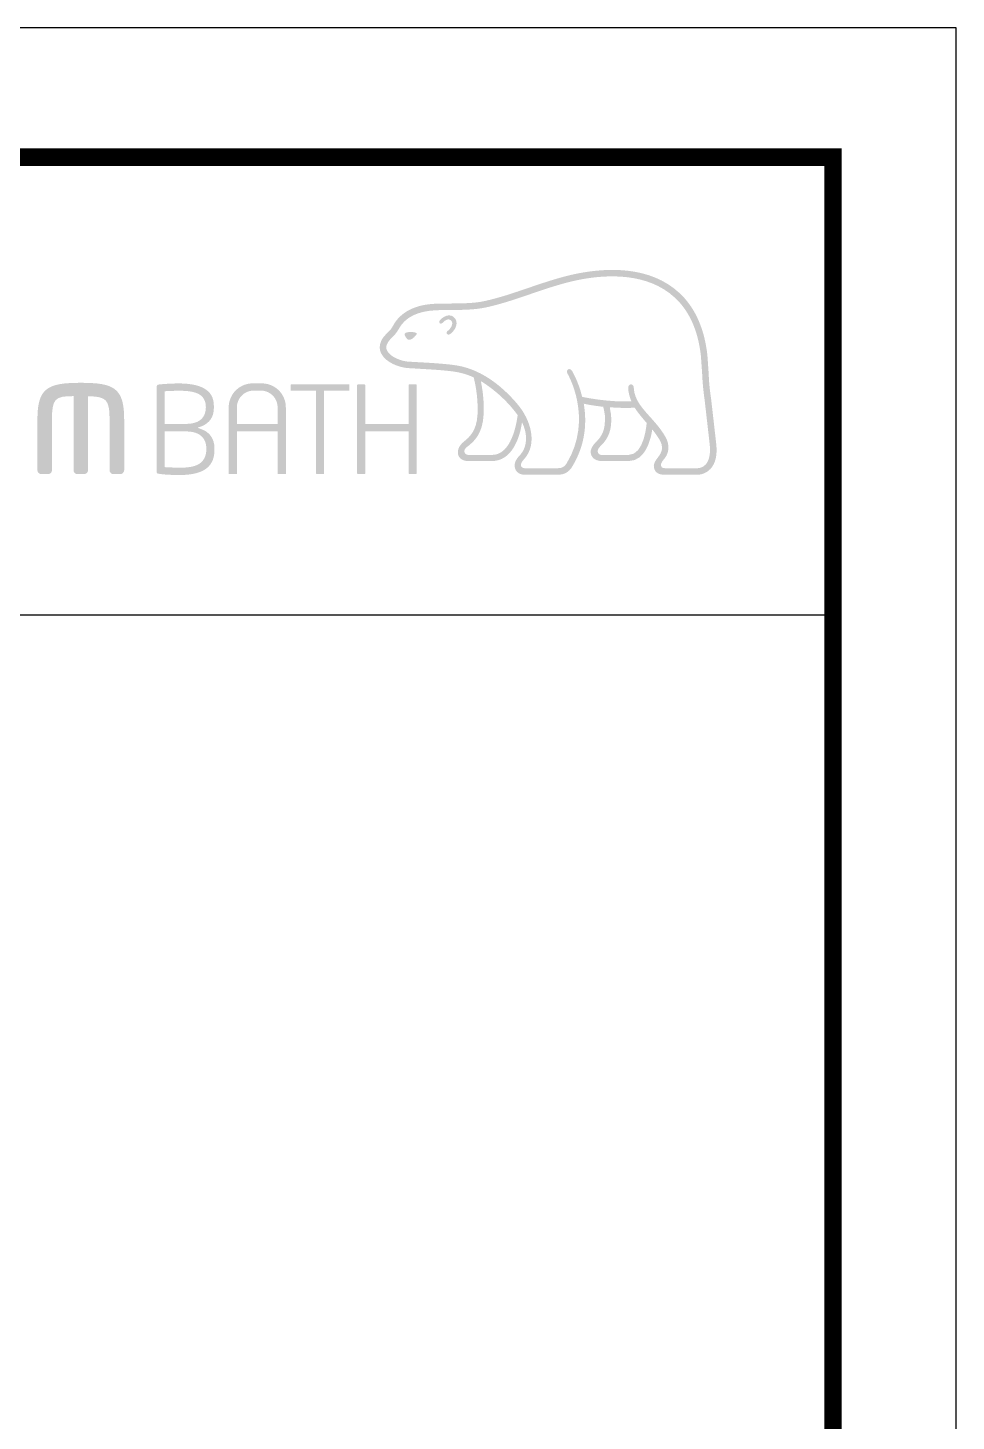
# Model space of a CAD drawing. Extents: x 0 to 948, y 0 to 695.
# Drawn here: x 832.2 to 947.9, y 520.9 to 694.5 of the extents above; entities that cross this region are included whole.
import ezdxf

# ---------------------------------------------------------------- set-up
doc = ezdxf.new("R2010")
doc.units = 0
doc.header["$LTSCALE"] = 10
doc.header["$MEASUREMENT"] = 0
doc.layers.get('0').update_dxf_attribs({"linetype": 'CONTINUOUS'})

msp = doc.modelspace()

# ---------------------------------------------------------------- hatches: boundary and pattern name
h = msp.add_hatch(color=5)
edge = h.paths.add_edge_path()
edge.add_spline(control_points=[(914.01, 660.82), (910.6, 664.64), (905.3, 664.68), (901.45, 664.04)], knot_values=[4, 4, 4, 4, 5, 5, 5, 5], degree=3, periodic=0)
edge.add_spline(control_points=[(901.45, 664.04), (899.1, 663.66), (896.83, 662.88), (894.64, 662.14)], knot_values=[5, 5, 5, 5, 6, 6, 6, 6], degree=3, periodic=0)
edge.add_spline(control_points=[(894.64, 662.14), (892.82, 661.51), (890.92, 660.86), (889.02, 660.45)], knot_values=[6, 6, 6, 6, 7, 7, 7, 7], degree=3, periodic=0)
edge.add_spline(control_points=[(889.02, 660.45), (887.71, 660.17), (886.05, 660.17), (884.59, 660.16)], knot_values=[7, 7, 7, 7, 8, 8, 8, 8], degree=3, periodic=0)
edge.add_spline(control_points=[(884.59, 660.16), (884.59, 660.16), (883.19, 660.14), (883.19, 660.14)], knot_values=[8.00001, 8.00001, 8.00001, 8.00001, 9, 9, 9, 9], degree=3, periodic=0)
edge.add_spline(control_points=[(883.19, 660.14), (880.45, 660.07), (878.58, 659.12), (877.64, 657.32)], knot_values=[9, 9, 9, 9, 10, 10, 10, 10], degree=3, periodic=0)
edge.add_spline(control_points=[(877.64, 657.32), (877.64, 657.32), (877.6, 657.24), (877.6, 657.24)], knot_values=[10.00001, 10.00001, 10.00001, 10.00001, 11, 11, 11, 11], degree=3, periodic=0)
edge.add_spline(control_points=[(877.6, 657.24), (877.44, 656.98), (877.24, 656.75), (877, 656.53)], knot_values=[11, 11, 11, 11, 12, 12, 12, 12], degree=3, periodic=0)
edge.add_spline(control_points=[(877, 656.53), (876.75, 656.28), (876.49, 656.02), (876.31, 655.7)], knot_values=[12, 12, 12, 12, 13, 13, 13, 13], degree=3, periodic=0)
edge.add_spline(control_points=[(876.31, 655.7), (875.96, 655.08), (875.93, 654.46), (876.23, 653.89)], knot_values=[13, 13, 13, 13, 14, 14, 14, 14], degree=3, periodic=0)
edge.add_spline(control_points=[(876.23, 653.89), (876.81, 652.78), (878.47, 652.2), (879.46, 652.12), (879.46, 652.12), (880.94, 652.03), (880.94, 652.03)], knot_values=[14, 14, 14, 14, 15, 15, 15, 16, 16, 16, 16], degree=3, periodic=0)
edge.add_spline(control_points=[(880.94, 652.03), (882.5, 651.94), (884.46, 651.83), (885.61, 651.62)], knot_values=[16, 16, 16, 16, 17, 17, 17, 17], degree=3, periodic=0)
edge.add_spline(control_points=[(885.61, 651.62), (886.35, 651.49), (887.06, 651.26), (887.72, 650.96)], knot_values=[17, 17, 17, 17, 18, 18, 18, 18], degree=3, periodic=0)
edge.add_spline(control_points=[(887.72, 650.96), (887.75, 650.89), (888.33, 648.75), (888.21, 646.38)], knot_values=[18, 18, 18, 18, 19, 19, 19, 19], degree=3, periodic=0)
edge.add_spline(control_points=[(888.21, 646.38), (888.11, 644.23), (887.16, 643.48), (886.48, 642.93)], knot_values=[19, 19, 19, 19, 20, 20, 20, 20], degree=3, periodic=0)
edge.add_spline(control_points=[(886.48, 642.93), (886.47, 642.92), (885.81, 642.41), (885.77, 641.77)], knot_values=[20, 20, 20, 20, 21, 21, 21, 21], degree=3, periodic=0)
edge.add_spline(control_points=[(885.77, 641.77), (885.73, 641.42), (885.82, 641.11), (886.03, 640.9)], knot_values=[21, 21, 21, 21, 22, 22, 22, 22], degree=3, periodic=0)
edge.add_spline(control_points=[(886.03, 640.9), (886.26, 640.65), (886.6, 640.53), (887.04, 640.53), (887.04, 640.53), (890.02, 640.53), (890.02, 640.53)], knot_values=[22, 22, 22, 22, 23, 23, 23, 24, 24, 24, 24], degree=3, periodic=0)
edge.add_spline(control_points=[(890.02, 640.53), (892.46, 640.53), (893.49, 643.38), (893.75, 645.37)], knot_values=[24, 24, 24, 24, 25, 25, 25, 25], degree=3, periodic=0)
edge.add_spline(control_points=[(893.75, 645.37), (894.47, 643.94), (894.45, 642.33), (893.54, 641.31)], knot_values=[25, 25, 25, 25, 26, 26, 26, 26], degree=3, periodic=0)
edge.add_spline(control_points=[(893.54, 641.31), (893.54, 641.31), (892.74, 640.58), (892.83, 639.87)], knot_values=[26.00001, 26.00001, 26.00001, 26.00001, 27, 27, 27, 27], degree=3, periodic=0)
edge.add_spline(control_points=[(892.83, 639.87), (892.91, 639.13), (893.52, 638.83), (894.02, 638.83), (894.02, 638.83), (898.27, 638.83), (898.27, 638.83)], knot_values=[27, 27, 27, 27, 28, 28, 28, 29, 29, 29, 29], degree=3, periodic=0)
edge.add_spline(control_points=[(898.27, 638.83), (899.01, 638.83), (899.61, 639.17), (900, 639.82)], knot_values=[29, 29, 29, 29, 30, 30, 30, 30], degree=3, periodic=0)
edge.add_spline(control_points=[(900, 639.82), (901.74, 642.67), (901.82, 645.48), (901.45, 647.67)], knot_values=[30, 30, 30, 30, 31, 31, 31, 31], degree=3, periodic=0)
edge.add_spline(control_points=[(901.45, 647.67), (901.96, 647.56), (902.83, 647.41), (903.88, 647.29)], knot_values=[31, 31, 31, 31, 32, 32, 32, 32], degree=3, periodic=0)
edge.add_spline(control_points=[(903.88, 647.29), (903.95, 646.99), (904.07, 646.33), (904.07, 646.33)], knot_values=[32, 32, 32, 32, 33, 33, 33, 33], degree=3, periodic=0)
edge.add_spline(control_points=[(904.07, 646.33), (904.09, 646.07), (904.09, 645.85), (904.09, 645.63)], knot_values=[33, 33, 33, 33, 34, 34, 34, 34], degree=3, periodic=0)
edge.add_spline(control_points=[(904.09, 645.63), (904.09, 643.99), (903.36, 643.28), (902.95, 642.88)], knot_values=[34, 34, 34, 34, 35, 35, 35, 35], degree=3, periodic=0)
edge.add_spline(control_points=[(902.95, 642.88), (902.94, 642.87), (902.38, 642.31), (902.32, 641.83)], knot_values=[35, 35, 35, 35, 36, 36, 36, 36], degree=3, periodic=0)
edge.add_spline(control_points=[(902.32, 641.83), (902.32, 641.83), (902.2, 641.34), (902.62, 640.91)], knot_values=[36.00001, 36.00001, 36.00001, 36.00001, 37, 37, 37, 37], degree=3, periodic=0)
edge.add_spline(control_points=[(902.62, 640.91), (902.86, 640.66), (903.24, 640.53), (903.74, 640.53), (903.74, 640.53), (907.03, 640.53), (907.03, 640.53)], knot_values=[37, 37, 37, 37, 38, 38, 38, 39, 39, 39, 39], degree=3, periodic=0)
edge.add_spline(control_points=[(907.03, 640.53), (909.13, 640.53), (909.78, 643.13), (909.99, 644.47)], knot_values=[39, 39, 39, 39, 40, 40, 40, 40], degree=3, periodic=0)
edge.add_spline(control_points=[(909.99, 644.47), (910.36, 643.99), (910.79, 643.42), (911.05, 642.88)], knot_values=[40, 40, 40, 40, 41, 41, 41, 41], degree=3, periodic=0)
edge.add_spline(control_points=[(911.05, 642.88), (911.22, 642.51), (911.25, 642.09), (911.12, 641.71)], knot_values=[41, 41, 41, 41, 42, 42, 42, 42], degree=3, periodic=0)
edge.add_spline(control_points=[(911.12, 641.71), (910.9, 641.01), (910.02, 640.51), (910.2, 639.67)], knot_values=[42, 42, 42, 42, 43, 43, 43, 43], degree=3, periodic=0)
edge.add_spline(control_points=[(910.2, 639.67), (910.35, 639.03), (910.89, 638.83), (911.45, 638.83), (911.45, 638.83), (915.67, 638.83), (915.67, 638.83)], knot_values=[43, 43, 43, 43, 44, 44, 44, 45, 45, 45, 45], degree=3, periodic=0)
edge.add_spline(control_points=[(915.67, 638.83), (915.71, 638.83), (916.55, 638.82), (917.23, 639.54)], knot_values=[45, 45, 45, 45, 46, 46, 46, 46], degree=3, periodic=0)
edge.add_spline(control_points=[(917.23, 639.54), (917.87, 640.23), (918.11, 641.24), (917.96, 642.66)], knot_values=[46, 46, 46, 46, 47, 47, 47, 47], degree=3, periodic=0)
edge.add_spline(control_points=[(917.96, 642.66), (917.96, 642.66), (917.33, 648.18), (917.33, 648.18)], knot_values=[0, 0, 0, 0, 1, 1, 1, 1], degree=3, periodic=0)
edge.add_spline(control_points=[(917.33, 648.18), (917.09, 649.78), (917.05, 650.65), (917.01, 651.5), (917.01, 651.5), (916.86, 653.68), (916.86, 653.68)], knot_values=[1, 1, 1, 1, 2, 2, 2, 3, 3, 3, 3], degree=3, periodic=0)
edge.add_spline(control_points=[(916.86, 653.68), (916.54, 656.65), (915.57, 659.06), (914.01, 660.82)], knot_values=[3, 3, 3, 3, 4, 4, 4, 4], degree=3, periodic=0)
edge = h.paths.add_edge_path(flags=16)
edge.add_spline(control_points=[(889.19, 659.66), (891.15, 660.08), (893.06, 660.74), (894.9, 661.37)], knot_values=[31, 31, 31, 31, 32, 32, 32, 32], degree=3, periodic=0)
edge.add_spline(control_points=[(894.9, 661.37), (897.06, 662.11), (899.3, 662.87), (901.59, 663.25)], knot_values=[32, 32, 32, 32, 33, 33, 33, 33], degree=3, periodic=0)
edge.add_spline(control_points=[(901.59, 663.25), (905.24, 663.85), (910.24, 663.82), (913.39, 660.29)], knot_values=[33, 33, 33, 33, 34, 34, 34, 34], degree=3, periodic=0)
edge.add_spline(control_points=[(913.39, 660.29), (914.85, 658.65), (915.75, 656.4), (916.05, 653.59), (916.05, 653.59), (916.2, 651.46), (916.2, 651.46)], knot_values=[34, 34, 34, 34, 35, 35, 35, 36, 36, 36, 36], degree=3, periodic=0)
edge.add_spline(control_points=[(916.2, 651.46), (916.24, 650.6), (916.29, 649.71), (916.52, 648.07), (916.52, 648.07), (917.15, 642.56), (917.15, 642.56)], knot_values=[36, 36, 36, 36, 37, 37, 37, 38, 38, 38, 38], degree=3, periodic=0)
edge.add_spline(control_points=[(917.15, 642.56), (917.26, 641.42), (917.08, 640.6), (916.65, 640.11)], knot_values=[38, 38, 38, 38, 39, 39, 39, 39], degree=3, periodic=0)
edge.add_spline(control_points=[(916.65, 640.11), (916.23, 639.64), (915.71, 639.64), (915.67, 639.64), (915.67, 639.64), (911.53, 639.64), (911.53, 639.64)], knot_values=[0, 0, 0, 0, 1, 1, 1, 2, 2, 2, 2], degree=3, periodic=0)
edge.add_spline(control_points=[(911.53, 639.64), (911.27, 639.64), (911.07, 639.75), (911.07, 640.04)], knot_values=[2, 2, 2, 2, 3, 3, 3, 3], degree=3, periodic=0)
edge.add_spline(control_points=[(911.07, 640.04), (911.07, 640.48), (911.63, 640.84), (911.84, 641.39)], knot_values=[3, 3, 3, 3, 4, 4, 4, 4], degree=3, periodic=0)
edge.add_spline(control_points=[(911.84, 641.39), (912.07, 641.99), (912.04, 642.65), (911.78, 643.23)], knot_values=[4, 4, 4, 4, 5, 5, 5, 5], degree=3, periodic=0)
edge.add_spline(control_points=[(911.78, 643.23), (911.28, 644.27), (910.55, 645.09), (909.84, 645.89)], knot_values=[5, 5, 5, 5, 6, 6, 6, 6], degree=3, periodic=0)
edge.add_spline(control_points=[(909.84, 645.89), (908.83, 647.02), (907.75, 648.1), (907.68, 649.66)], knot_values=[6, 6, 6, 6, 7, 7, 7, 7], degree=3, periodic=0)
edge.add_spline(control_points=[(907.68, 649.66), (907.66, 649.88), (907.57, 650.1), (907.34, 650.09)], knot_values=[7, 7, 7, 7, 8, 8, 8, 8], degree=3, periodic=0)
edge.add_spline(control_points=[(907.34, 650.09), (907.12, 650.08), (906.97, 649.88), (906.98, 649.59)], knot_values=[8, 8, 8, 8, 9, 9, 9, 9], degree=3, periodic=0)
edge.add_spline(control_points=[(906.98, 649.59), (907.03, 649), (907.18, 648.46), (907.39, 647.97)], knot_values=[9, 9, 9, 9, 10, 10, 10, 10], degree=3, periodic=0)
edge.add_spline(control_points=[(907.39, 647.97), (904.65, 647.85), (901.91, 648.39), (901.25, 648.53)], knot_values=[10, 10, 10, 10, 11, 11, 11, 11], degree=3, periodic=0)
edge.add_spline(control_points=[(901.25, 648.53), (900.77, 650.49), (899.99, 651.75), (899.98, 651.78)], knot_values=[11, 11, 11, 11, 12, 12, 12, 12], degree=3, periodic=0)
edge.add_spline(control_points=[(899.98, 651.78), (899.85, 651.98), (899.65, 652.04), (899.49, 651.95)], knot_values=[12, 12, 12, 12, 13, 13, 13, 13], degree=3, periodic=0)
edge.add_spline(control_points=[(899.49, 651.95), (899.33, 651.85), (899.3, 651.62), (899.42, 651.43)], knot_values=[13, 13, 13, 13, 14, 14, 14, 14], degree=3, periodic=0)
edge.add_spline(control_points=[(899.42, 651.43), (899.45, 651.37), (902.7, 645.85), (899.31, 640.23)], knot_values=[14, 14, 14, 14, 15, 15, 15, 15], degree=3, periodic=0)
edge.add_spline(control_points=[(899.31, 640.23), (899.07, 639.83), (898.73, 639.64), (898.27, 639.64), (898.27, 639.64), (894.04, 639.64), (894.04, 639.64)], knot_values=[15, 15, 15, 15, 16, 16, 16, 17, 17, 17, 17], degree=3, periodic=0)
edge.add_spline(control_points=[(894.04, 639.64), (893.87, 639.64), (893.61, 639.76), (893.61, 640.05)], knot_values=[17, 17, 17, 17, 18, 18, 18, 18], degree=3, periodic=0)
edge.add_spline(control_points=[(893.61, 640.05), (893.61, 640.34), (894.02, 640.77), (894.02, 640.77)], knot_values=[18, 18, 18, 18, 19, 19, 19, 19], degree=3, periodic=0)
edge.add_spline(control_points=[(894.02, 640.77), (895.72, 642.67), (894.86, 645.62), (893.22, 647.58)], knot_values=[19, 19, 19, 19, 20, 20, 20, 20], degree=3, periodic=0)
edge.add_spline(control_points=[(893.22, 647.58), (891.64, 649.46), (889.06, 651.83), (885.75, 652.42)], knot_values=[20, 20, 20, 20, 21, 21, 21, 21], degree=3, periodic=0)
edge.add_spline(control_points=[(885.75, 652.42), (884.56, 652.63), (882.57, 652.75), (880.98, 652.84), (880.98, 652.84), (879.52, 652.92), (879.52, 652.92)], knot_values=[21, 21, 21, 21, 22, 22, 22, 23, 23, 23, 23], degree=3, periodic=0)
edge.add_spline(control_points=[(879.52, 652.92), (878.71, 652.99), (877.37, 653.48), (876.95, 654.26)], knot_values=[23, 23, 23, 23, 24, 24, 24, 24], degree=3, periodic=0)
edge.add_spline(control_points=[(876.95, 654.26), (876.77, 654.59), (876.79, 654.93), (877.03, 655.29)], knot_values=[24, 24, 24, 24, 25, 25, 25, 25], degree=3, periodic=0)
edge.add_spline(control_points=[(877.03, 655.29), (877.16, 655.53), (877.37, 655.74), (877.59, 655.95)], knot_values=[25, 25, 25, 25, 26, 26, 26, 26], degree=3, periodic=0)
edge.add_spline(control_points=[(877.59, 655.95), (877.84, 656.22), (878.1, 656.48), (878.3, 656.84)], knot_values=[26, 26, 26, 26, 27, 27, 27, 27], degree=3, periodic=0)
edge.add_spline(control_points=[(878.3, 656.84), (878.3, 656.84), (878.37, 656.95), (878.37, 656.95)], knot_values=[27.00001, 27.00001, 27.00001, 27.00001, 28, 28, 28, 28], degree=3, periodic=0)
edge.add_spline(control_points=[(878.37, 656.95), (879.17, 658.47), (880.78, 659.26), (883.22, 659.33)], knot_values=[28, 28, 28, 28, 29, 29, 29, 29], degree=3, periodic=0)
edge.add_spline(control_points=[(883.22, 659.33), (883.22, 659.33), (884.59, 659.35), (884.59, 659.35)], knot_values=[29.00001, 29.00001, 29.00001, 29.00001, 30, 30, 30, 30], degree=3, periodic=0)
edge.add_spline(control_points=[(884.59, 659.35), (886.08, 659.36), (887.79, 659.36), (889.19, 659.66)], knot_values=[30, 30, 30, 30, 31, 31, 31, 31], degree=3, periodic=0)
edge = h.paths.add_edge_path(flags=0)
edge.add_spline(control_points=[(885.18, 658.52), (885.46, 658.31), (885.64, 658), (885.59, 657.62)], knot_values=[8, 8, 8, 8, 9, 9, 9, 9], degree=3, periodic=0)
edge.add_spline(control_points=[(885.59, 657.62), (885.54, 657.07), (885.07, 656.49), (884.71, 656.31)], knot_values=[7, 7, 7, 7, 8, 8, 8, 8], degree=3, periodic=0)
edge.add_spline(control_points=[(884.71, 656.31), (884.59, 656.26), (884.43, 656.29), (884.38, 656.41)], knot_values=[6, 6, 6, 6, 7, 7, 7, 7], degree=3, periodic=0)
edge.add_spline(control_points=[(884.38, 656.41), (884.32, 656.53), (884.4, 656.69), (884.51, 656.76)], knot_values=[5, 5, 5, 5, 6, 6, 6, 6], degree=3, periodic=0)
edge.add_spline(control_points=[(884.51, 656.76), (884.71, 656.88), (885.01, 657.27), (885.05, 657.61)], knot_values=[4, 4, 4, 4, 5, 5, 5, 5], degree=3, periodic=0)
edge.add_spline(control_points=[(885.05, 657.61), (885.07, 657.81), (885.01, 657.98), (884.85, 658.09)], knot_values=[3, 3, 3, 3, 4, 4, 4, 4], degree=3, periodic=0)
edge.add_spline(control_points=[(884.85, 658.09), (884.41, 658.4), (883.9, 657.8), (883.85, 657.75)], knot_values=[2, 2, 2, 2, 3, 3, 3, 3], degree=3, periodic=0)
edge.add_spline(control_points=[(883.85, 657.75), (883.76, 657.65), (883.6, 657.62), (883.51, 657.71)], knot_values=[1, 1, 1, 1, 2, 2, 2, 2], degree=3, periodic=0)
edge.add_spline(control_points=[(883.51, 657.71), (883.4, 657.8), (883.42, 657.96), (883.51, 658.07)], knot_values=[0, 0, 0, 0, 1, 1, 1, 1], degree=3, periodic=0)
edge.add_spline(control_points=[(883.51, 658.07), (883.78, 658.36), (884.51, 658.98), (885.18, 658.52)], knot_values=[9, 9, 9, 9, 10, 10, 10, 10], degree=3, periodic=0)
edge = h.paths.add_edge_path(flags=16)
edge.add_spline(control_points=[(888.97, 646.35), (889.06, 648.05), (888.8, 649.62), (888.62, 650.49), (888.62, 650.49), (891.27, 648.97), (893.21, 646.25)], knot_values=[5, 5, 5, 5, 6, 6, 6, 7, 7, 7, 7], degree=3, periodic=0)
edge.add_spline(control_points=[(893.21, 646.25), (893.06, 645.09), (892.41, 641.29), (890.02, 641.29), (890.02, 641.29), (887.04, 641.29), (887.04, 641.29)], knot_values=[0, 0, 0, 0, 1, 1, 1, 2, 2, 2, 2], degree=3, periodic=0)
edge.add_spline(control_points=[(887.04, 641.29), (886.82, 641.29), (886.56, 641.47), (886.56, 641.76)], knot_values=[2, 2, 2, 2, 3, 3, 3, 3], degree=3, periodic=0)
edge.add_spline(control_points=[(886.56, 641.76), (886.56, 642.04), (886.93, 642.33), (886.97, 642.34)], knot_values=[3, 3, 3, 3, 4, 4, 4, 4], degree=3, periodic=0)
edge.add_spline(control_points=[(886.97, 642.34), (887.72, 642.94), (888.85, 643.85), (888.97, 646.35)], knot_values=[4, 4, 4, 4, 5, 5, 5, 5], degree=3, periodic=0)
edge = h.paths.add_edge_path(flags=0)
edge.add_spline(control_points=[(880.62, 656.48), (880.62, 656.48), (880.71, 656.44), (880.58, 656.27)], knot_values=[1.00001, 1.00001, 1.00001, 1.00001, 2, 2, 2, 2], degree=3, periodic=0)
edge.add_spline(control_points=[(880.58, 656.27), (880.22, 655.77), (879.85, 655.66), (879.85, 655.66)], knot_values=[2, 2, 2, 2, 2.99999, 2.99999, 2.99999, 2.99999], degree=3, periodic=0)
edge.add_spline(control_points=[(879.85, 655.66), (879.85, 655.66), (879.59, 655.56), (879.43, 655.75)], knot_values=[3.00001, 3.00001, 3.00001, 3.00001, 4, 4, 4, 4], degree=3, periodic=0)
edge.add_spline(control_points=[(879.43, 655.75), (879.13, 656.1), (879.11, 656.31), (879.11, 656.31), (879.11, 656.31), (879.09, 656.46), (879.24, 656.5)], knot_values=[4, 4, 4, 4, 5, 5, 5, 6, 6, 6, 6], degree=3, periodic=0)
edge.add_spline(control_points=[(880.62, 656.48), (879.85, 656.78), (879.24, 656.5), (879.24, 656.5)], knot_values=[0.00001, 0.00001, 0.00001, 0.00001, 1, 1, 1, 1], degree=3, periodic=0)
edge = h.paths.add_edge_path(flags=16)
edge.add_spline(control_points=[(904.7, 647.23), (905.63, 647.16), (906.79, 647.12), (907.79, 647.18)], knot_values=[6, 6, 6, 6, 7, 7, 7, 7], degree=3, periodic=0)
edge.add_spline(control_points=[(907.79, 647.18), (908.17, 646.58), (908.81, 645.83), (909.29, 645.27)], knot_values=[7, 7, 7, 7, 8, 8, 8, 8], degree=3, periodic=0)
edge.add_spline(control_points=[(909.29, 645.27), (909.28, 645.22), (909.03, 641.29), (907.03, 641.29)], knot_values=[9, 9, 9, 9, 10, 10, 10, 10], degree=3, periodic=0)
edge.add_spline(control_points=[(907.03, 641.29), (907.03, 641.29), (903.64, 641.29), (903.64, 641.29)], knot_values=[0, 0, 0, 0, 1, 1, 1, 1], degree=3, periodic=0)
edge.add_spline(control_points=[(903.64, 641.29), (903.38, 641.29), (903.18, 641.5), (903.18, 641.76)], knot_values=[1, 1, 1, 1, 2, 2, 2, 2], degree=3, periodic=0)
edge.add_spline(control_points=[(903.18, 641.76), (903.18, 642.01), (903.46, 642.32), (903.48, 642.33)], knot_values=[2, 2, 2, 2, 3, 3, 3, 3], degree=3, periodic=0)
edge.add_spline(control_points=[(903.48, 642.33), (904.18, 643), (904.88, 643.91), (904.88, 645.62)], knot_values=[3, 3, 3, 3, 4, 4, 4, 4], degree=3, periodic=0)
edge.add_spline(control_points=[(904.88, 645.62), (904.88, 645.86), (904.86, 646.13), (904.83, 646.41)], knot_values=[4, 4, 4, 4, 5, 5, 5, 5], degree=3, periodic=0)
edge.add_spline(control_points=[(904.83, 646.41), (904.83, 646.41), (904.74, 646.9), (904.7, 647.23)], knot_values=[5.00001, 5.00001, 5.00001, 5.00001, 6, 6, 6, 6], degree=3, periodic=0)
h = msp.add_hatch(color=5)
edge = h.paths.add_edge_path()
edge.add_spline(control_points=[(835.17, 645.61), (835.17, 648.34), (835.55, 648.61), (837.86, 648.62)], knot_values=[5, 5, 5, 5, 6, 6, 6, 6], degree=3, periodic=0)
edge.add_spline(control_points=[(837.86, 648.62), (837.86, 648.46), (837.86, 639.39), (837.86, 639.39)], knot_values=[6, 6, 6, 6, 7, 7, 7, 7], degree=3, periodic=0)
edge.add_spline(control_points=[(837.86, 639.39), (837.86, 639.1), (838.08, 638.9), (838.35, 638.9)], knot_values=[7, 7, 7, 7, 8, 8, 8, 8], degree=3, periodic=0)
edge.add_spline(control_points=[(838.35, 638.9), (838.35, 638.9), (839.18, 638.9), (839.18, 638.9)], knot_values=[8.00001, 8.00001, 8.00001, 8.00001, 9, 9, 9, 9], degree=3, periodic=0)
edge.add_spline(control_points=[(839.18, 638.9), (839.49, 638.9), (839.67, 639.16), (839.67, 639.39), (839.67, 639.39), (839.67, 648.42), (839.67, 648.6)], knot_values=[9, 9, 9, 9, 10, 10, 10, 11, 11, 11, 11], degree=3, periodic=0)
edge.add_spline(control_points=[(839.67, 648.6), (840.75, 648.59), (841.44, 648.48), (841.83, 648.1)], knot_values=[11, 11, 11, 11, 12, 12, 12, 12], degree=3, periodic=0)
edge.add_spline(control_points=[(841.83, 648.1), (842.27, 647.67), (842.35, 646.86), (842.35, 645.61), (842.35, 645.61), (842.35, 639.39), (842.35, 639.39)], knot_values=[12, 12, 12, 12, 13, 13, 13, 14, 14, 14, 14], degree=3, periodic=0)
edge.add_spline(control_points=[(842.35, 639.39), (842.35, 639.12), (842.57, 638.9), (842.83, 638.9)], knot_values=[14, 14, 14, 14, 15, 15, 15, 15], degree=3, periodic=0)
edge.add_spline(control_points=[(842.83, 638.9), (842.83, 638.9), (843.69, 638.9), (843.69, 638.9)], knot_values=[15.00001, 15.00001, 15.00001, 15.00001, 16, 16, 16, 16], degree=3, periodic=0)
edge.add_spline(control_points=[(843.69, 638.9), (843.97, 638.9), (844.17, 639.17), (844.17, 639.39), (844.17, 639.39), (844.17, 645.76), (844.17, 645.76)], knot_values=[16, 16, 16, 16, 17, 17, 17, 18, 18, 18, 18], degree=3, periodic=0)
edge.add_spline(control_points=[(844.17, 645.76), (844.17, 649.63), (842.89, 650.28), (838.77, 650.28)], knot_values=[18, 18, 18, 18, 19, 19, 19, 19], degree=3, periodic=0)
edge.add_spline(control_points=[(838.77, 650.28), (834.65, 650.28), (833.36, 649.63), (833.36, 645.76)], knot_values=[19, 19, 19, 19, 20, 20, 20, 20], degree=3, periodic=0)
edge.add_spline(control_points=[(833.36, 645.76), (833.36, 645.76), (833.36, 639.39), (833.36, 639.39)], knot_values=[0, 0, 0, 0, 1, 1, 1, 1], degree=3, periodic=0)
edge.add_spline(control_points=[(833.36, 639.39), (833.36, 639.11), (833.58, 638.9), (833.86, 638.9)], knot_values=[1, 1, 1, 1, 2, 2, 2, 2], degree=3, periodic=0)
edge.add_spline(control_points=[(833.86, 638.9), (833.86, 638.9), (834.7, 638.9), (834.7, 638.9)], knot_values=[2.00001, 2.00001, 2.00001, 2.00001, 3, 3, 3, 3], degree=3, periodic=0)
edge.add_spline(control_points=[(834.7, 638.9), (835, 638.9), (835.17, 639.16), (835.17, 639.39), (835.17, 639.39), (835.17, 645.61), (835.17, 645.61)], knot_values=[3, 3, 3, 3, 4, 4, 4, 5, 5, 5, 5], degree=3, periodic=0)
h = msp.add_hatch(color=5)
edge = h.paths.add_edge_path()
edge.add_spline(control_points=[(855.35, 647.39), (855.35, 648.5), (854.88, 649.17), (854.11, 649.59)], knot_values=[4, 4, 4, 4, 5, 5, 5, 5], degree=3, periodic=0)
edge.add_spline(control_points=[(854.11, 649.59), (853.33, 650.03), (852.21, 650.2), (851, 650.2)], knot_values=[5, 5, 5, 5, 6, 6, 6, 6], degree=3, periodic=0)
edge.add_spline(control_points=[(851, 650.2), (849.99, 650.2), (849.05, 650.13), (848.52, 650.07)], knot_values=[6, 6, 6, 6, 7, 7, 7, 7], degree=3, periodic=0)
edge.add_spline(control_points=[(848.52, 650.07), (848.4, 650.06), (848.33, 650.02), (848.29, 649.97)], knot_values=[7, 7, 7, 7, 8, 8, 8, 8], degree=3, periodic=0)
edge.add_spline(control_points=[(848.29, 649.97), (848.24, 649.93), (848.22, 649.85), (848.22, 649.69)], knot_values=[8, 8, 8, 8, 9, 9, 9, 9], degree=3, periodic=0)
edge.add_spline(control_points=[(848.22, 649.69), (848.22, 649.69), (848.22, 639.33), (848.22, 639.33)], knot_values=[9, 9, 9, 9, 10, 10, 10, 10], degree=3, periodic=0)
edge.add_spline(control_points=[(848.22, 639.33), (848.22, 639.14), (848.24, 639.06), (848.27, 639.02)], knot_values=[10, 10, 10, 10, 11, 11, 11, 11], degree=3, periodic=0)
edge.add_spline(control_points=[(848.27, 639.02), (848.32, 639), (848.38, 638.95), (848.56, 638.93)], knot_values=[11, 11, 11, 11, 12, 12, 12, 12], degree=3, periodic=0)
edge.add_spline(control_points=[(848.56, 638.93), (849.13, 638.84), (850.05, 638.79), (851.07, 638.79)], knot_values=[12, 12, 12, 12, 13, 13, 13, 13], degree=3, periodic=0)
edge.add_spline(control_points=[(851.07, 638.79), (852.27, 638.78), (853.38, 638.97), (854.15, 639.42)], knot_values=[13, 13, 13, 13, 14, 14, 14, 14], degree=3, periodic=0)
edge.add_spline(control_points=[(854.15, 639.42), (854.93, 639.9), (855.42, 640.64), (855.42, 641.89)], knot_values=[14, 14, 14, 14, 15, 15, 15, 15], degree=3, periodic=0)
edge.add_spline(control_points=[(855.42, 641.89), (855.42, 641.89), (855.42, 642.17), (855.42, 642.17)], knot_values=[15, 15, 15, 15, 16, 16, 16, 16], degree=3, periodic=0)
edge.add_spline(control_points=[(855.42, 642.17), (855.42, 643.28), (854.82, 644.14), (853.82, 644.49)], knot_values=[16, 16, 16, 16, 17, 17, 17, 17], degree=3, periodic=0)
edge.add_spline(control_points=[(853.82, 644.49), (853.82, 644.49), (853.3, 644.69), (853.3, 644.69)], knot_values=[0, 0, 0, 0, 0.999982, 0.999982, 0.999982, 0.999982], degree=3, periodic=0)
edge.add_spline(control_points=[(853.3, 644.69), (853.3, 644.69), (853.82, 644.86), (853.82, 644.86)], knot_values=[1.000018, 1.000018, 1.000018, 1.000018, 2, 2, 2, 2], degree=3, periodic=0)
edge.add_spline(control_points=[(853.82, 644.86), (854.82, 645.27), (855.35, 646.04), (855.35, 647.13)], knot_values=[2, 2, 2, 2, 3, 3, 3, 3], degree=3, periodic=0)
edge.add_spline(control_points=[(855.35, 647.13), (855.35, 647.13), (855.35, 647.39), (855.35, 647.39)], knot_values=[3, 3, 3, 3, 4, 4, 4, 4], degree=3, periodic=0)
edge = h.paths.add_edge_path(flags=16)
edge.add_spline(control_points=[(849.23, 645.16), (849.23, 645.16), (849.23, 649.23), (849.23, 649.23)], knot_values=[8, 8, 8, 8, 9, 9, 9, 9], degree=3, periodic=0)
edge.add_spline(control_points=[(849.23, 649.23), (849.23, 649.23), (849.43, 649.24), (849.43, 649.24)], knot_values=[0, 0, 0, 0, 1, 1, 1, 1], degree=3, periodic=0)
edge.add_spline(control_points=[(849.43, 649.24), (849.87, 649.26), (850.45, 649.29), (851, 649.29)], knot_values=[1, 1, 1, 1, 2, 2, 2, 2], degree=3, periodic=0)
edge.add_spline(control_points=[(851, 649.29), (851.96, 649.29), (852.76, 649.21), (853.38, 648.92)], knot_values=[2, 2, 2, 2, 3, 3, 3, 3], degree=3, periodic=0)
edge.add_spline(control_points=[(853.38, 648.92), (853.98, 648.64), (854.35, 648.08), (854.35, 647.28)], knot_values=[3, 3, 3, 3, 4, 4, 4, 4], degree=3, periodic=0)
edge.add_spline(control_points=[(854.35, 647.28), (854.35, 647.28), (854.35, 647.23), (854.35, 647.23)], knot_values=[4, 4, 4, 4, 5, 5, 5, 5], degree=3, periodic=0)
edge.add_spline(control_points=[(854.35, 647.23), (854.35, 646.71), (854.21, 646.18), (853.81, 645.78)], knot_values=[5, 5, 5, 5, 6, 6, 6, 6], degree=3, periodic=0)
edge.add_spline(control_points=[(853.81, 645.78), (853.42, 645.39), (852.78, 645.16), (851.86, 645.16)], knot_values=[6, 6, 6, 6, 7, 7, 7, 7], degree=3, periodic=0)
edge.add_spline(control_points=[(851.86, 645.16), (851.86, 645.16), (849.23, 645.16), (849.23, 645.16)], knot_values=[7, 7, 7, 7, 8, 8, 8, 8], degree=3, periodic=0)
edge = h.paths.add_edge_path(flags=16)
edge.add_spline(control_points=[(849.23, 644.22), (849.23, 644.22), (851.86, 644.22), (851.86, 644.22)], knot_values=[5, 5, 5, 5, 6, 6, 6, 6], degree=3, periodic=0)
edge.add_spline(control_points=[(851.86, 644.22), (852.8, 644.22), (853.45, 643.99), (853.87, 643.56)], knot_values=[6, 6, 6, 6, 7, 7, 7, 7], degree=3, periodic=0)
edge.add_spline(control_points=[(853.87, 643.56), (854.28, 643.15), (854.41, 642.58), (854.41, 642.04)], knot_values=[7, 7, 7, 7, 8, 8, 8, 8], degree=3, periodic=0)
edge.add_spline(control_points=[(854.41, 642.04), (854.41, 642.04), (854.41, 642), (854.41, 642)], knot_values=[8, 8, 8, 8, 9, 9, 9, 9], degree=3, periodic=0)
edge.add_spline(control_points=[(854.41, 642), (854.41, 641.12), (854.06, 640.5), (853.46, 640.14)], knot_values=[0, 0, 0, 0, 1, 1, 1, 1], degree=3, periodic=0)
edge.add_spline(control_points=[(853.46, 640.14), (852.86, 639.8), (852.04, 639.7), (851.07, 639.7)], knot_values=[1, 1, 1, 1, 2, 2, 2, 2], degree=3, periodic=0)
edge.add_spline(control_points=[(851.07, 639.7), (850.52, 639.7), (849.94, 639.74), (849.43, 639.76)], knot_values=[2, 2, 2, 2, 3, 3, 3, 3], degree=3, periodic=0)
edge.add_spline(control_points=[(849.43, 639.76), (849.43, 639.76), (849.23, 639.77), (849.23, 639.77)], knot_values=[3.000017, 3.000017, 3.000017, 3.000017, 4, 4, 4, 4], degree=3, periodic=0)
edge.add_spline(control_points=[(849.23, 639.77), (849.23, 639.77), (849.23, 644.22), (849.23, 644.22)], knot_values=[4, 4, 4, 4, 5, 5, 5, 5], degree=3, periodic=0)
at = {"lineweight": 0}
h = msp.add_hatch(color=5, dxfattribs=at)
edge = h.paths.add_edge_path()
edge.add_line((861.15, 650.2), (860.37, 650.2))
edge.add_arc((860.19, 647.22), 2.99, 86.5006, 180.9379)
edge.add_line((857.2, 647.17), (857.2, 638.9))
edge.add_spline(control_points=[(857.2, 638.9), (857.38, 638.9), (857.85, 638.9), (858.22, 638.9)], knot_values=[6.126372, 6.126372, 6.126372, 6.126372, 6.631821, 6.631821, 6.631821, 6.631821], degree=3, periodic=0)
edge.add_spline(control_points=[(858.22, 638.9), (858.22, 640.31), (858.22, 644.22), (858.22, 644.22)], knot_values=[8.180194, 8.180194, 8.180194, 8.180194, 9, 9, 9, 9], degree=3, periodic=0)
edge.add_line((858.22, 644.22), (863.29, 644.22))
edge.add_spline(control_points=[(863.29, 644.22), (863.29, 644.22), (863.29, 640.31), (863.29, 638.9)], knot_values=[8.180194, 8.180194, 8.180194, 8.180194, 9, 9, 9, 9], degree=3, periodic=0)
edge.add_spline(control_points=[(863.29, 638.9), (863.66, 638.9), (864.14, 638.9), (864.32, 638.9)], knot_values=[6.126372, 6.126372, 6.126372, 6.126372, 6.631821, 6.631821, 6.631821, 6.631821], degree=3, periodic=0)
edge.add_line((864.32, 638.9), (864.32, 647.17))
edge.add_arc((861.33, 647.22), 2.99, 359.0621, 453.4994)
h.paths.add_polyline_path([(860.37, 649.31), (861.15, 649.31, -0.436008), (863.29, 647.11), (863.29, 645.13), (858.22, 645.13), (858.22, 647.11, -0.436008)], flags=16)
h = msp.add_hatch(color=5)
edge = h.paths.add_edge_path()
edge.add_spline(control_points=[(872.24, 649.32), (872.24, 649.32), (872.24, 650.01), (872.24, 650.01)], knot_values=[13.00001, 13.00001, 13.00001, 13.00001, 14, 14, 14, 14], degree=3, periodic=0)
edge.add_spline(control_points=[(872.24, 650.01), (872.23, 650.07), (872.23, 650.08), (872.15, 650.09)], knot_values=[14, 14, 14, 14, 15, 15, 15, 15], degree=3, periodic=0)
edge.add_spline(control_points=[(872.15, 650.09), (872.15, 650.09), (865.02, 650.09), (865.02, 650.09)], knot_values=[0, 0, 0, 0, 1, 1, 1, 1], degree=3, periodic=0)
edge.add_spline(control_points=[(865.02, 650.09), (864.93, 650.08), (864.91, 650.03), (864.91, 650.01)], knot_values=[1, 1, 1, 1, 2, 2, 2, 2], degree=3, periodic=0)
edge.add_spline(control_points=[(864.91, 650.01), (864.91, 650.01), (864.91, 649.32), (864.91, 649.32)], knot_values=[2.00001, 2.00001, 2.00001, 2.00001, 3, 3, 3, 3], degree=3, periodic=0)
edge.add_spline(control_points=[(864.91, 649.32), (864.91, 649.3), (864.91, 649.31), (864.92, 649.3)], knot_values=[3, 3, 3, 3, 4, 4, 4, 4], degree=3, periodic=0)
edge.add_spline(control_points=[(864.92, 649.3), (864.92, 649.29), (864.96, 649.27), (865.02, 649.28), (865.02, 649.28), (865.78, 649.28), (866.55, 649.28)], knot_values=[4, 4, 4, 4, 5, 5, 5, 5.5, 5.5, 5.5, 5.5], degree=3, periodic=0)
edge.add_spline(control_points=[(866.55, 649.28), (867.31, 649.28), (868.08, 649.28), (868.08, 649.28), (868.08, 649.28), (868.08, 639.01), (868.08, 639.01)], knot_values=[5.5, 5.5, 5.5, 5.5, 6, 6, 6, 7, 7, 7, 7], degree=3, periodic=0)
edge.add_spline(control_points=[(868.08, 639.01), (868.08, 638.93), (868.12, 638.9), (868.16, 638.9)], knot_values=[7, 7, 7, 7, 8, 8, 8, 8], degree=3, periodic=0)
edge.add_spline(control_points=[(868.16, 638.9), (868.16, 638.9), (869.01, 638.9), (869.01, 638.9)], knot_values=[8.00001, 8.00001, 8.00001, 8.00001, 9, 9, 9, 9], degree=3, periodic=0)
edge.add_spline(control_points=[(869.01, 638.9), (869.05, 638.9), (869.09, 638.94), (869.09, 639.01), (869.09, 639.01), (869.09, 641.58), (869.09, 644.14)], knot_values=[9, 9, 9, 9, 10, 10, 10, 10.5, 10.5, 10.5, 10.5], degree=3, periodic=0)
edge.add_spline(control_points=[(869.09, 644.14), (869.09, 646.71), (869.09, 649.28), (869.09, 649.28), (869.09, 649.28), (872.15, 649.28), (872.15, 649.28)], knot_values=[10.5, 10.5, 10.5, 10.5, 11, 11, 11, 12, 12, 12, 12], degree=3, periodic=0)
edge.add_spline(control_points=[(872.15, 649.28), (872.26, 649.29), (872.23, 649.3), (872.24, 649.32)], knot_values=[12, 12, 12, 12, 13, 13, 13, 13], degree=3, periodic=0)
h = msp.add_hatch(color=5)
edge = h.paths.add_edge_path()
edge.add_spline(control_points=[(880.53, 638.9), (880.58, 638.9), (880.63, 638.95), (880.63, 639.01), (880.63, 639.01), (880.63, 649.97), (880.63, 649.97)], knot_values=[17, 17, 17, 17, 18, 18, 18, 19, 19, 19, 19], degree=3, periodic=0)
edge.add_spline(control_points=[(880.63, 649.97), (880.63, 650.04), (880.58, 650.09), (880.53, 650.09)], knot_values=[19, 19, 19, 19, 20, 20, 20, 20], degree=3, periodic=0)
edge.add_spline(control_points=[(880.53, 650.09), (880.53, 650.09), (879.73, 650.09), (879.73, 650.09)], knot_values=[0.00001, 0.00001, 0.00001, 0.00001, 1, 1, 1, 1], degree=3, periodic=0)
edge.add_spline(control_points=[(879.73, 650.09), (879.68, 650.09), (879.61, 650.04), (879.61, 649.97), (879.61, 649.97), (879.61, 648.77), (879.61, 647.56)], knot_values=[1, 1, 1, 1, 2, 2, 2, 2.5, 2.5, 2.5, 2.5], degree=3, periodic=0)
edge.add_spline(control_points=[(879.61, 647.56), (879.61, 646.36), (879.61, 645.15), (879.61, 645.15), (879.61, 645.15), (878.27, 645.15), (876.92, 645.15)], knot_values=[2.5, 2.5, 2.5, 2.5, 3, 3, 3, 3.5, 3.5, 3.5, 3.5], degree=3, periodic=0)
edge.add_spline(control_points=[(876.92, 645.15), (875.57, 645.15), (874.23, 645.15), (874.23, 645.15), (874.23, 645.15), (874.23, 649.97), (874.23, 649.97)], knot_values=[3.5, 3.5, 3.5, 3.5, 4, 4, 4, 5, 5, 5, 5], degree=3, periodic=0)
edge.add_spline(control_points=[(874.23, 649.97), (874.23, 650.03), (874.17, 650.09), (874.11, 650.09)], knot_values=[5, 5, 5, 5, 6, 6, 6, 6], degree=3, periodic=0)
edge.add_spline(control_points=[(874.11, 650.09), (874.11, 650.09), (873.32, 650.09), (873.32, 650.09)], knot_values=[6.00001, 6.00001, 6.00001, 6.00001, 7, 7, 7, 7], degree=3, periodic=0)
edge.add_spline(control_points=[(873.32, 650.09), (873.27, 650.09), (873.2, 650.04), (873.2, 649.97), (873.2, 649.97), (873.2, 639.01), (873.2, 639.01)], knot_values=[7, 7, 7, 7, 8, 8, 8, 9, 9, 9, 9], degree=3, periodic=0)
edge.add_spline(control_points=[(873.2, 639.01), (873.2, 638.95), (873.27, 638.9), (873.32, 638.9)], knot_values=[9, 9, 9, 9, 10, 10, 10, 10], degree=3, periodic=0)
edge.add_spline(control_points=[(873.32, 638.9), (873.32, 638.9), (874.11, 638.9), (874.11, 638.9)], knot_values=[10.00001, 10.00001, 10.00001, 10.00001, 11, 11, 11, 11], degree=3, periodic=0)
edge.add_spline(control_points=[(874.11, 638.9), (874.17, 638.9), (874.23, 638.95), (874.23, 639.01), (874.23, 639.01), (874.23, 640.31), (874.23, 641.62)], knot_values=[11, 11, 11, 11, 12, 12, 12, 12.5, 12.5, 12.5, 12.5], degree=3, periodic=0)
edge.add_spline(control_points=[(874.23, 641.62), (874.23, 642.92), (874.23, 644.22), (874.23, 644.22), (874.23, 644.22), (875.57, 644.22), (876.92, 644.22)], knot_values=[12.5, 12.5, 12.5, 12.5, 13, 13, 13, 13.5, 13.5, 13.5, 13.5], degree=3, periodic=0)
edge.add_spline(control_points=[(876.92, 644.22), (878.27, 644.22), (879.61, 644.22), (879.61, 644.22), (879.61, 644.22), (879.61, 639.01), (879.61, 639.01)], knot_values=[13.5, 13.5, 13.5, 13.5, 14, 14, 14, 15, 15, 15, 15], degree=3, periodic=0)
edge.add_spline(control_points=[(879.61, 639.01), (879.61, 638.95), (879.68, 638.9), (879.73, 638.9)], knot_values=[15, 15, 15, 15, 16, 16, 16, 16], degree=3, periodic=0)
edge.add_spline(control_points=[(879.73, 638.9), (879.73, 638.9), (880.53, 638.9), (880.53, 638.9)], knot_values=[16.00001, 16.00001, 16.00001, 16.00001, 17, 17, 17, 17], degree=3, periodic=0)

# ---------------------------------------------------------------- linework, layer by layer
at = {"color": 5, "ltscale": 40}
msp.add_line((932.52, 621.33), (781.04, 621.33), dxfattribs=at)
at = {"ltscale": 0.5}
msp.add_lwpolyline([(0, 0), (947.86, 0), (947.86, 694.51), (0, 694.51)], close=True, dxfattribs=at)
at = {"color": 5, "linetype": 'ByBlock', "lineweight": 200, "const_width": 2.18}
msp.add_lwpolyline([(15.24, 29.74), (932.52, 29.74), (932.52, 678.39), (15.24, 678.39)], close=True, dxfattribs=at)

doc.saveas('drawing.dxf')
